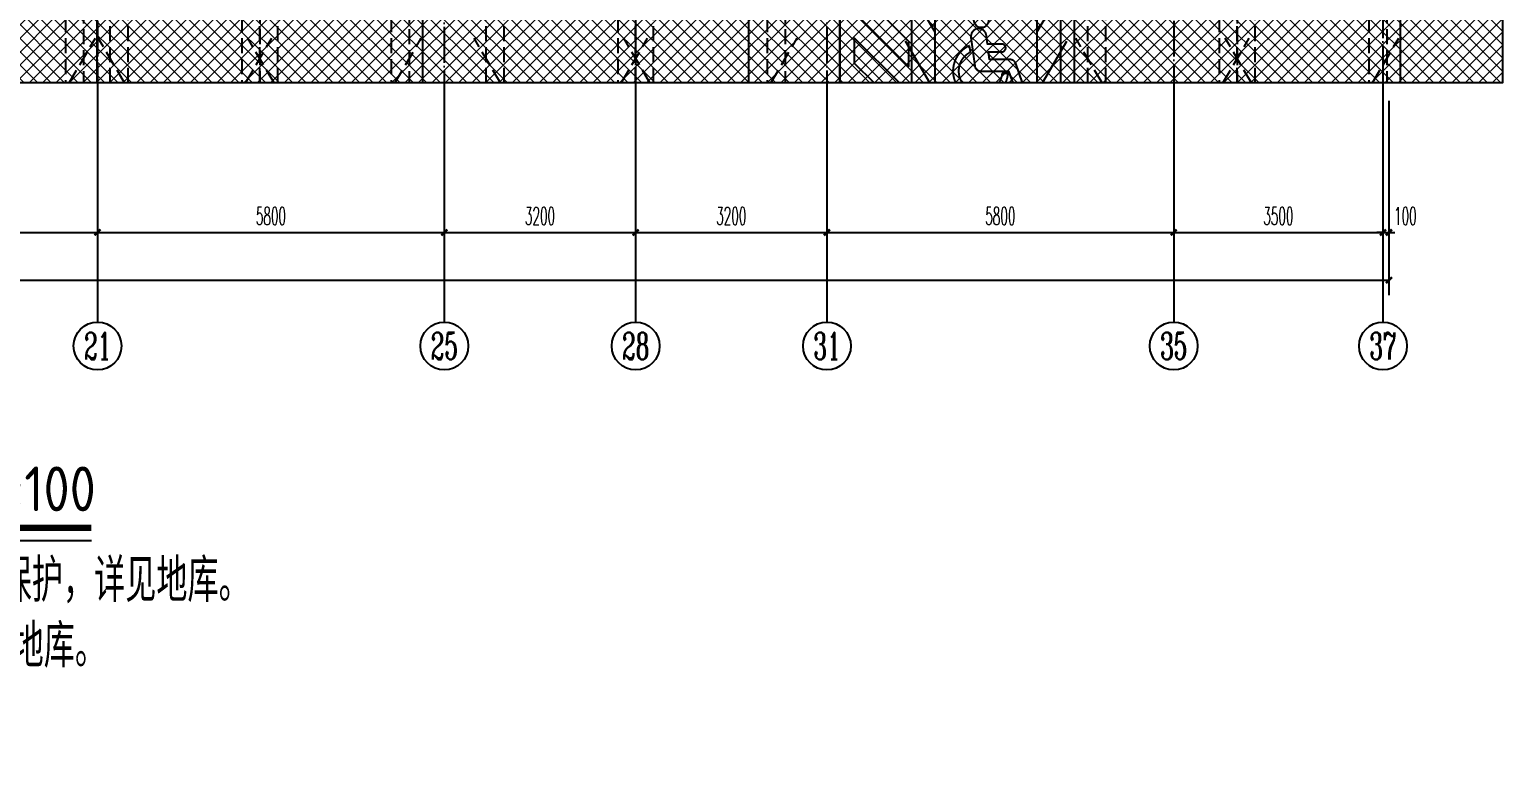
# Model space of a CAD drawing. Extents: x 27938 to 1507990, y 110129 to 923079.
# Drawn here: x 688271 to 712911, y 649111 to 661256 of the extents above; entities that cross this region are included whole.
import ezdxf
from ezdxf.enums import TextEntityAlignment as Align
from ezdxf.xclip import XClip

# ---------------------------------------------------------------- set-up
doc = ezdxf.new("R2010")
doc.units = 0
doc.header["$LTSCALE"] = 1000
doc.header["$MEASUREMENT"] = 0
doc.header["$XCLIPFRAME"] = 0
doc.linetypes.add('DASH', pattern=[0.35, 0.25, -0.1])
doc.linetypes.add('DOTE', pattern=[2.4200000000000004, 2, -0.2, 0.02, -0.2])
for name, color, linetype in [('----建筑底图', 8, 'Continuous'), ('AXIS', 3, 'Continuous'), ('AXIS_TEXT', 7, 'Continuous'), ('DIM_SYMB', 3, 'Continuous'), ('DOTE', 1, 'Continuous'), ('HS-A-停车位（标准）', 9, 'Continuous'), ('HS-A-停车场-无障碍', 85, 'Continuous')]:
    doc.layers.add(name, color=color, linetype=linetype)
doc.layers.add('填充', color=251, linetype='Continuous', lineweight=5)
doc.styles.add('_TCH_AXIS', font='COMPLEX', dxfattribs={"bigfont": 'GBCBIG'})
doc.styles.add('_TCH_DIM_T3', font='SIMPLEX.shx', dxfattribs={"width": 0.4941176470588236, "bigfont": 'GBCBIG.shx'})
doc.styles.add('COMPLEX', font='COMPLEX')
doc.styles.get("Standard").update_dxf_attribs({"font": 'gbenor.shx', "bigfont": 'gbcbig.shx'})
doc.dimstyles.new('_TCH_ARCH&&100', dxfattribs={"dimtxt": 297.5, "dimasz": 100, "dimexe": 250, "dimexo": 300, "dimgap": 126.25, "dimtad": 1, "dimdec": 0, "dimzin": 0, "dimdsep": 46, "dimtxsty": '_TCH_DIM_T3', "dimblk": 'ARCHTICK', "dimcen": 0.09, "dimclrt": 4, "dimazin": 2, "dimtfac": 1, "dimtdec": 0, "dimtix": 1, "dimtmove": 2, "dimatfit": 3, "dimfxl": 100, "dimtolj": 1, "dimtzin": 0, "dimarcsym": 0})

# ---------------------------------------------------------------- blocks, each defined once
blk = doc.blocks.new('A$C25A378E3')
at = {"layer": 'HS-A-停车位（标准）', "color": 0, "linetype": 'DASH'}
for p, q in [((299.9288666398497, 4280.200665866025), (299.9276344913524, 4120.200664976728)), ((299.9282505712472, 4200.200665451237), (799.9279646449722, 4200.00894667895)), ((299.9288666398497, 4280.200665866025), (799.9285807174165, 4280.00894703425)), ((799.9285807174165, 4280.00894703425), (799.9273485837039, 4120.008946264163)), ((1699.929113851395, 4280.193678615266), (1699.927881702897, 4120.19367778569)), ((1699.928497782676, 4200.193678200361), (2199.928211856517, 4200.001959428308)), ((1699.929113851395, 4280.193678615266), (2199.928827928961, 4280.001959843212)), ((2199.928827928961, 4280.001959843212), (2199.927595795365, 4120.001958953799)), ((299.9276344913524, 4120.200664976728), (799.9273485837039, 4120.008946264163)), ((1699.927881702897, 4120.19367778569), (2199.927595795365, 4120.001958953799)), ((300.0205537431175, 1700.046125917463), (-199.9740653929766, 2550.049336581258)), ((2200.020893819514, 1700.035927985562), (2700.026429273654, 2550.032717227354))]:
    blk.add_line(p, q, dxfattribs=at)
for points in [[(1.164153218269348e-10, 5499.999999999884), (2499.999999842257, 5499.971898506512), (2499.938176556607, -0.02810114610474557), (-0.06182328553404659, 3.472669050097466e-07)], [(299.9943796824664, 4999.996627852321), (2199.994379562442, 4999.975270717288), (2199.938176575466, -0.02472896687686443), (299.9381766954903, -0.003371831844560802)]]:
    blk.add_lwpolyline(points, close=True, dxfattribs=at)
blk = doc.blocks.new('无障碍车位')
at = {"layer": 'HS-A-停车场-无障碍', "color": 0}
for p, q in [((-1999.966370833223, 3549.95805993129), (-2499.949424952152, 2699.948046519305)), ((-299.9660310738254, 3549.994108829531), (200.0510692202952, 2700.004122582497)), ((-1999.966370833223, 2549.953937348793), (-2499.949424952152, 1699.943923936924)), ((-299.9660310738254, 2549.989986246917), (200.0510692202952, 1699.999999999884)), ((-1999.921941989567, 1079.803519832552), (-1499.922230551136, 1080.002041477826)), ((-1999.918532912969, 919.8035190157825), (-1999.921941989567, 1079.803519832552)), ((-1999.920237447601, 999.8035194261465), (-1499.920526024303, 1000.002041067695)), ((-1499.918821489671, 920.0020406610565), (-1499.922230551136, 1080.002041477826)), ((-799.9216950030532, 1079.82955514791), (-299.9219835650874, 1080.028076793067)), ((-799.9182859263383, 919.8295543311397), (-799.9216950030532, 1079.82955514791)), ((-799.9199904612033, 999.8295547415037), (-299.920279037673, 1000.028076382936)), ((-299.9185745030409, 920.0280759762973), (-299.9219835650874, 1080.028076793067)), ((-1999.918532912969, 919.8035190157825), (-1499.918821489671, 920.0020406610565)), ((-799.9182859263383, 919.8295543311397), (-299.9185745030409, 920.0280759762973))]:
    blk.add_line(p, q, dxfattribs=at)
for points in [[(1300.000000000582, -299.9998376182048), (1300.000000000582, 5200.000162381679), (-2399.999999939115, 5199.993991851457), (-2399.999999938766, -300.0060081484262)], [(-299.999999939464, 5199.993991850992), (-299.9999999396969, 199.9939918509917), (-1999.99999993958, 199.9939918511081), (-1999.999999939697, 5199.993991850992)], [(100.0000000608852, 5199.999999999069), (1300.000000000233, 5200.000162381679), (1300.000000000349, -299.9998376180883), (100.0000000607688, -300.0000000008149)]]:
    blk.add_lwpolyline(points, close=True, dxfattribs=at)
for points in [[(150.0000000002328, 4394.112549694837), (150.0000000002328, 4799.999999999534), (168.3766184075503, 4799.999999999534), (1050.000000000233, 3918.376618406968), (1050.000000000233, 3494.112549694953), (150.0000000002328, 4394.112549694837)], [(592.640687119565, 4799.999999999534), (1016.90475583158, 4799.999999999418), (1050.000000000466, 4766.904755830765), (1050.000000000233, 4342.640687118634), (592.640687119565, 4799.999999999534)], [(150.0000000001164, 3545.584412270924), (150.0000000002328, 3969.848480983172), (1050.000000000233, 3069.848480982939), (1050.000000000233, 2645.584412271157), (150.0000000001164, 3545.584412270924)], [(150.0000000004657, 2697.05627484736), (150.0000000003492, 3121.320343559142), (1050.000000000466, 2221.320343559142), (1050.000000000233, 1797.056274847244), (150.0000000004657, 2697.05627484736)], [(150.0000000001164, 1848.528137423331), (150.0000000002328, 2272.792206135578), (1050.000000000233, 1372.792206135346), (1050.000000000233, 948.5281374235637), (150.0000000001164, 1848.528137423331)], [(150.0000000004657, 999.9999999997672), (150.0000000002328, 1424.264068711549), (1050.000000000466, 524.2640687114326), (1050.000000000233, 99.99999999965075), (150.0000000004657, 999.9999999997672)], [(150.0000000003492, 151.4718625757378), (150.0000000002328, 575.7359312875196), (625.7359312883345, 99.99999999953434), (201.4718625766691, 99.99999999953434), (150.0000000003492, 151.4718625757378)]]:
    blk.add_lwpolyline(points, dxfattribs=at)
for points in [[(-1645.914368988131, 3073.279146465939, 0.3176989922475349), (-1551.65021979122, 3006.659832141828), (-1207.498265077826, 3006.659832141828), (-1190.383440391626, 2876.659832141595), (-1412.411826837342, 2876.659832141828, 0.9999999999999999), (-1412.411826837226, 2746.659832141944), (-1173.268615705194, 2746.659832141828), (-1154.208266746136, 2601.882108147489, 0.9999999999999997), (-896.4326027601492, 2635.818917904515), (-959.0851750035072, 3111.712451194646, 0.3763733494003915), (-1058.229661162943, 3198.659832141828), (-1524.821601287345, 3198.659832141828), (-1657.687476292718, 3573.861488626804, 1), (-1804.739548971644, 3521.787618779112), (-1645.91436890047, 3073.27914621844)], [(-874.3033266931307, 2774.182281254092, 1.763575196078509), (-1516.949411830516, 3238.659832141944), (-1416.467538945493, 3238.659832141828, -1.66239982742272), (-888.017833360238, 2878.354301649495), (-874.3033266961575, 2774.182281252695)]]:
    blk.add_lwpolyline(points, format="xyb", dxfattribs=at)
blk.add_circle((-1067.861835873104, 2349.211395052844), 123, dxfattribs=at)
blk = doc.blocks.new('A$C74D73064')
at = {"layer": '填充'}
h = blk.add_hatch(dxfattribs=at)
h.set_pattern_fill('ANSI37', color=0, scale=100, style=0)
h.set_pattern_definition([(45, (-58932.59737397294, 57522.26104246161), (-112.2532015133644, 112.2532015133644), []), (135, (-58932.59737397294, 57522.26104246161), (-112.2532015133644, -112.2532015133644), [])])
h.paths.add_polyline_path([(-28582.20772475161, 63622.2570350687), (-28582.20890245802, 65922.252540029), (-31082.20886589878, 65922.25773966254), (-31082.20886430296, 67422.25669230393), (-34082.20887118683, 67422.25669230393), (-34082.5505323289, 61422.52727940516), (-34382.55262216722, 61422.52582009928), (-34382.55222541018, 59622.25773173547), (-33932.5515145692, 59622.2577317995), (-33932.55151562626, 57522.26104230864), (-31232.5515145688, 57522.26104231901), (-31232.55151457246, 58222.25803410448), (-26482.5588239741, 58222.25908061885), (-26482.55882388545, 61422.52588570467), (-31082.54780066613, 61422.5036801016), (-31082.20886828407, 63622.25710920373)], flags=16)
h.paths.add_polyline_path([(-59182.59378983884, 67422.25693499309), (-59182.60076967761, 66022.25774936203), (-61682.59744094015, 66022.25774936262), (-61682.59688383213, 63622.25835219189), (-59082.59691299131, 63622.25281810621), (-59082.59639067558, 61422.52727955813), (-59382.5984805139, 61422.52582025225), (-59382.59808375686, 59622.25773188844), (-58932.59737291589, 59622.25773195247), (-58932.59737397294, 57522.26104246161), (-56232.59737291548, 57522.26104247198), (-56232.59737291915, 58222.25803425745), (-51482.60468232079, 58222.25908077182), (-51482.60468223214, 61422.52588585764), (-56082.59365901281, 61422.50368025457), (-56082.58671280812, 67422.25358231028)], flags=16)
h.paths.add_polyline_path([(-72082.59762963868, 70322.25773198775), (-18082.61076209735, 70322.25773198775), (-18082.61076209735, 50822.25773316459), (-72082.59762963868, 50822.25773316459)])
at = {"color": 0}
blk.add_lwpolyline([(-72082.59762963868, 70322.25773198775), (-18082.61076209735, 70322.25773198775), (-18082.61076209735, 50822.25773316459), (-72082.59762963868, 50822.25773316459)], close=True, dxfattribs=at)
at = {"layer": 'DOTE', "color": 0}
for p, q in [((-41594.96489887056, 128076.6066358481), (-41594.96489887056, 3986.254199284944)), ((-36144.96489887044, 128076.6066358481), (-36144.96489887044, 3986.254199284944)), ((-30694.96489887033, 128076.6066358481), (-30694.96489887033, 3986.254199284944)), ((-25244.96489887015, 128076.6066358481), (-25244.96489887015, 3986.254199284944)), ((-19794.96489887004, 128076.6066358481), (-19794.96489887004, 3986.254199284944))]:
    blk.add_line(p, q, dxfattribs=at)
at = {"layer": 'HS-A-停车位（标准）', "color": 169, "linetype": 'DASH', "rotation": 0.000644038787326284}
for p in [(-44319.90307558497, 49019.2564619988), (-41369.90307558479, 49019.25646199891), (-38869.90307558479, 49019.2564619988), (-35082.5361481983, 49019.25646199891), (-32582.5361481983, 49019.2564619988), (-25019.90307558439, 49019.25646199891), (-22519.90307558439, 49019.2564619988)]:
    blk.add_blockref('A$C25A378E3', p, dxfattribs=at)
at = {"layer": 'HS-A-停车场-无障碍', "color": 169, "rotation": 180}
blk.add_blockref('无障碍车位', (-27869.96489880915, 54219.25045350252), dxfattribs=at)
blk = doc.blocks.new('HFHFTHFD')
at = {"layer": 'DOTE', "color": 0, "linetype": 'DOTE', "ltscale": 0.3}
for p, q in [((470616.5787020952, 612948.8100463543), (470616.5787020951, 593448.8100475312)), ((454916.7956122105, 604548.8100471115), (454916.5572260541, 593448.8100475312)), ((461316.3617923568, 604548.8100471115), (461316.6001785134, 593448.8100475312)), ((449116.5786929213, 601748.8100392178), (449116.5786929213, 593448.8100475312)), ((467116.5787022669, 601748.8100392178), (467116.5787022669, 593448.8100475312)), ((458116.5786953176, 600248.8100463543), (458116.5786953176, 593448.8100475312))]:
    blk.add_line(p, q, dxfattribs=at)
blk = doc.blocks.new('_ArchTick')
at = {"color": 0, "linetype": 'ByBlock', "const_width": 0.4}
blk.add_lwpolyline([(-0.5, -0.5), (0.5, 0.5)], dxfattribs=at)
blk = doc.blocks.new('*D372')
at = {"layer": 'AXIS', "color": 0, "lineweight": -2}
for p, q in [((710910.5167587426, 660061.4824896366), (710910.5167587426, 657611.4824896366)), ((711010.5167587573, 660061.4824896366), (711010.5167587573, 657611.4824896366)), ((710910.5167587426, 657861.4824896366), (710810.5167587426, 657861.4824896366)), ((710910.5167587426, 657861.4824896366), (711010.5167587573, 657861.4824896366)), ((711010.5167587573, 657861.4824896366), (711110.5167587573, 657861.4824896366))]:
    blk.add_line(p, q, dxfattribs=at)
at = {"layer": 'Defpoints', "color": 0}
for p in [(710910.5167587426, 660361.4824896366), (711010.5167587573, 660361.4824896366), (711010.5167587573, 657861.4824896366)]:
    blk.add_point(p, dxfattribs=at)
at = {"layer": 'AXIS', "color": 0, "lineweight": -2, "xscale": 100, "yscale": 100, "zscale": 100}
blk.add_blockref('_ArchTick', (710910.5167587426, 657861.4824896366), dxfattribs=at)
at = {"layer": 'AXIS', "color": 0, "lineweight": -2, "xscale": 100, "yscale": 100, "zscale": 100, "rotation": 180}
blk.add_blockref('_ArchTick', (711010.5167587573, 657861.4824896366), dxfattribs=at)
at = {"layer": 'AXIS', "color": 4, "insert": (711285.5167587573, 658136.4824896366), "char_height": 297.5, "attachment_point": 5, "style": '_TCH_DIM_T3'}
blk.add_mtext('\\A1;100', dxfattribs=at)
blk = doc.blocks.new('*D373')
at = {"layer": 'AXIS', "color": 0, "lineweight": -2}
for p, q in [((707410.5167587417, 660061.4824896366), (707410.5167587417, 657611.4824896366)), ((710910.5167587426, 660061.4824896366), (710910.5167587426, 657611.4824896366)), ((707410.5167587417, 657861.4824896366), (710910.5167587426, 657861.4824896366))]:
    blk.add_line(p, q, dxfattribs=at)
at = {"layer": 'Defpoints', "color": 0}
for p in [(707410.5167587417, 660361.4824896366), (710910.5167587426, 660361.4824896366), (710910.5167587426, 657861.4824896366)]:
    blk.add_point(p, dxfattribs=at)
at = {"layer": 'AXIS', "color": 0, "lineweight": -2, "xscale": 100, "yscale": 100, "zscale": 100, "rotation": 180}
blk.add_blockref('_ArchTick', (707410.5167587417, 657861.4824896366), dxfattribs=at)
at = {"layer": 'AXIS', "color": 0, "lineweight": -2, "xscale": 100, "yscale": 100, "zscale": 100}
blk.add_blockref('_ArchTick', (710910.5167587426, 657861.4824896366), dxfattribs=at)
at = {"layer": 'AXIS', "color": 4, "insert": (709160.5167587422, 658136.4824896366), "char_height": 297.5, "attachment_point": 5, "style": '_TCH_DIM_T3'}
blk.add_mtext('\\A1;3500', dxfattribs=at)
blk = doc.blocks.new('*D374')
at = {"layer": 'AXIS', "color": 0, "lineweight": -2}
for p, q in [((701610.5382364059, 660061.4824896366), (701610.5382364059, 657611.4824896366)), ((707410.5167587417, 660061.4824896366), (707410.5167587417, 657611.4824896366)), ((701610.5382364059, 657861.4824896366), (707410.5167587417, 657861.4824896366))]:
    blk.add_line(p, q, dxfattribs=at)
at = {"layer": 'Defpoints', "color": 0}
for p in [(701610.5382364059, 660361.4824896366), (707410.5167587417, 660361.4824896366), (707410.5167587417, 657861.4824896366)]:
    blk.add_point(p, dxfattribs=at)
at = {"layer": 'AXIS', "color": 0, "lineweight": -2, "xscale": 100, "yscale": 100, "zscale": 100, "rotation": 180}
blk.add_blockref('_ArchTick', (701610.5382364059, 657861.4824896366), dxfattribs=at)
at = {"layer": 'AXIS', "color": 0, "lineweight": -2, "xscale": 100, "yscale": 100, "zscale": 100}
blk.add_blockref('_ArchTick', (707410.5167587417, 657861.4824896366), dxfattribs=at)
at = {"layer": 'AXIS', "color": 4, "insert": (704510.5274975738, 658136.4824896366), "char_height": 297.5, "attachment_point": 5, "style": '_TCH_DIM_T3'}
blk.add_mtext('\\A1;5800', dxfattribs=at)
blk = doc.blocks.new('*D375')
at = {"layer": 'AXIS', "color": 0, "lineweight": -2}
for p, q in [((698410.5233177948, 660061.4824896366), (698410.5233177948, 657611.4824896366)), ((701610.5382364059, 660061.4824896366), (701610.5382364059, 657611.4824896366)), ((698410.5233177948, 657861.4824896366), (701610.5382364059, 657861.4824896366))]:
    blk.add_line(p, q, dxfattribs=at)
at = {"layer": 'Defpoints', "color": 0}
for p in [(698410.5233177948, 660361.4824896366), (701610.5382364059, 660361.4824896366), (701610.5382364059, 657861.4824896366)]:
    blk.add_point(p, dxfattribs=at)
at = {"layer": 'AXIS', "color": 0, "lineweight": -2, "xscale": 100, "yscale": 100, "zscale": 100, "rotation": 180}
blk.add_blockref('_ArchTick', (698410.5233177948, 657861.4824896366), dxfattribs=at)
at = {"layer": 'AXIS', "color": 0, "lineweight": -2, "xscale": 100, "yscale": 100, "zscale": 100}
blk.add_blockref('_ArchTick', (701610.5382364059, 657861.4824896366), dxfattribs=at)
at = {"layer": 'AXIS', "color": 4, "insert": (700010.5307771004, 658136.4824896366), "char_height": 297.5, "attachment_point": 5, "style": '_TCH_DIM_T3'}
blk.add_mtext('\\A1;3200', dxfattribs=at)
blk = doc.blocks.new('*D376')
at = {"layer": 'AXIS', "color": 0, "lineweight": -2}
for p, q in [((695210.5084160679, 660061.4824896366), (695210.5084160679, 657611.4824896366)), ((698410.5233177948, 660061.4824896366), (698410.5233177948, 657611.4824896366)), ((695210.5084160679, 657861.4824896366), (698410.5233177948, 657861.4824896366))]:
    blk.add_line(p, q, dxfattribs=at)
at = {"layer": 'Defpoints', "color": 0}
for p in [(695210.5084160679, 660361.4824896366), (698410.5233177948, 660361.4824896366), (698410.5233177948, 657861.4824896366)]:
    blk.add_point(p, dxfattribs=at)
at = {"layer": 'AXIS', "color": 0, "lineweight": -2, "xscale": 100, "yscale": 100, "zscale": 100, "rotation": 180}
blk.add_blockref('_ArchTick', (695210.5084160679, 657861.4824896366), dxfattribs=at)
at = {"layer": 'AXIS', "color": 0, "lineweight": -2, "xscale": 100, "yscale": 100, "zscale": 100}
blk.add_blockref('_ArchTick', (698410.5233177948, 657861.4824896366), dxfattribs=at)
at = {"layer": 'AXIS', "color": 4, "insert": (696810.5158669313, 658136.4824896366), "char_height": 297.5, "attachment_point": 5, "style": '_TCH_DIM_T3'}
blk.add_mtext('\\A1;3200', dxfattribs=at)
blk = doc.blocks.new('*D377')
at = {"layer": 'AXIS', "color": 0, "lineweight": -2}
for p, q in [((689410.5233153985, 660061.4824896366), (689410.5233153985, 657611.4824896366)), ((695210.5084160679, 660061.4824896366), (695210.5084160679, 657611.4824896366)), ((689410.5233153985, 657861.4824896366), (695210.5084160679, 657861.4824896366))]:
    blk.add_line(p, q, dxfattribs=at)
at = {"layer": 'Defpoints', "color": 0}
for p in [(689410.5233153985, 660361.4824896366), (695210.5084160679, 660361.4824896366), (695210.5084160679, 657861.4824896366)]:
    blk.add_point(p, dxfattribs=at)
at = {"layer": 'AXIS', "color": 0, "lineweight": -2, "xscale": 100, "yscale": 100, "zscale": 100, "rotation": 180}
blk.add_blockref('_ArchTick', (689410.5233153985, 657861.4824896366), dxfattribs=at)
at = {"layer": 'AXIS', "color": 0, "lineweight": -2, "xscale": 100, "yscale": 100, "zscale": 100}
blk.add_blockref('_ArchTick', (695210.5084160679, 657861.4824896366), dxfattribs=at)
at = {"layer": 'AXIS', "color": 4, "insert": (692310.5158657331, 658136.4824896366), "char_height": 297.5, "attachment_point": 5, "style": '_TCH_DIM_T3'}
blk.add_mtext('\\A1;5800', dxfattribs=at)
blk = doc.blocks.new('*D378')
at = {"layer": 'AXIS', "color": 0, "lineweight": -2}
for p, q in [((685910.5233249496, 660061.4824896366), (685910.5233249496, 657611.4824896366)), ((689410.5233153985, 660061.4824896366), (689410.5233153985, 657611.4824896366)), ((685910.5233249496, 657861.4824896366), (689410.5233153985, 657861.4824896366))]:
    blk.add_line(p, q, dxfattribs=at)
at = {"layer": 'Defpoints', "color": 0}
for p in [(685910.5233249496, 660361.4824896366), (689410.5233153985, 660361.4824896366), (689410.5233153985, 657861.4824896366)]:
    blk.add_point(p, dxfattribs=at)
at = {"layer": 'AXIS', "color": 0, "lineweight": -2, "xscale": 100, "yscale": 100, "zscale": 100, "rotation": 180}
blk.add_blockref('_ArchTick', (685910.5233249496, 657861.4824896366), dxfattribs=at)
at = {"layer": 'AXIS', "color": 0, "lineweight": -2, "xscale": 100, "yscale": 100, "zscale": 100}
blk.add_blockref('_ArchTick', (689410.5233153985, 657861.4824896366), dxfattribs=at)
at = {"layer": 'AXIS', "color": 4, "insert": (687660.5233201741, 658136.4824896366), "char_height": 297.5, "attachment_point": 5, "style": '_TCH_DIM_T3'}
blk.add_mtext('\\A1;3500', dxfattribs=at)
blk = doc.blocks.new('*D386')
at = {"layer": 'AXIS', "color": 0, "lineweight": -2}
for p, q in [((660810.5298911417, 660061.4824896366), (660810.5298911417, 656811.4824896366)), ((711010.5167587573, 660061.4824896366), (711010.5167587573, 656811.4824896366)), ((660810.5298911417, 657061.4824896366), (711010.5167587573, 657061.4824896366))]:
    blk.add_line(p, q, dxfattribs=at)
at = {"layer": 'Defpoints', "color": 0}
for p in [(660810.5298911417, 660361.4824896366), (711010.5167587573, 660361.4824896366), (711010.5167587573, 657061.4824896366)]:
    blk.add_point(p, dxfattribs=at)
at = {"layer": 'AXIS', "color": 0, "lineweight": -2, "xscale": 100, "yscale": 100, "zscale": 100, "rotation": 180}
blk.add_blockref('_ArchTick', (660810.5298911417, 657061.4824896366), dxfattribs=at)
at = {"layer": 'AXIS', "color": 0, "lineweight": -2, "xscale": 100, "yscale": 100, "zscale": 100}
blk.add_blockref('_ArchTick', (711010.5167587573, 657061.4824896366), dxfattribs=at)
at = {"layer": 'AXIS', "color": 4, "insert": (685910.5233249494, 657336.4824896366), "char_height": 297.5, "attachment_point": 5, "style": '_TCH_DIM_T3'}
blk.add_mtext('\\A1;50200', dxfattribs=at)
blk = doc.blocks.new('_AXISO')
at = {"color": 0}
blk.add_circle((0, 0), 0.5, dxfattribs=at)
at = {"layer": 'AXIS_TEXT', "color": 0, "style": 'COMPLEX', "width": 1.041666666666667}
blk.add_attdef('A', text='', height=0.56, dxfattribs=at).set_placement((-0.25, -0.28), (0.25, -0.28), align=Align.FIT)

msp = doc.modelspace()

# ---------------------------------------------------------------- linework, layer by layer
at = {"layer": 'AXIS', "color": 8}
for p, q in [((689410.5233153985, 660361.4245042759), (689410.5233153985, 656361.4245042759)), ((695210.5084160679, 660361.5619527902), (695210.5084160679, 656361.5619527902)), ((698410.5233177947, 660361.4245042759), (698410.5233177947, 656361.4245042759)), ((701610.5382364058, 660361.4245042759), (701610.5382364058, 656361.4245042759)), ((707410.5167587417, 660361.4824896362), (707410.5167587417, 656361.4824896362)), ((710910.5167587426, 660361.4824896366), (710910.5167587426, 656361.4824896366))]:
    msp.add_line(p, q, dxfattribs=at)
at = {"layer": 'DIM_SYMB', "const_width": 105}
msp.add_lwpolyline([(679511.4986796303, 652919.03774079), (689308.9181885934, 652919.03774079)], dxfattribs=at)
at = {"layer": 'DIM_SYMB'}
msp.add_lwpolyline([(679511.4986796303, 652709.03774079), (689308.9181885934, 652709.03774079)], dxfattribs=at)

# ---------------------------------------------------------------- block references
at = {"layer": '----建筑底图', "color": 8}
ref = msp.add_blockref('A$C74D73064', (730993.1269683774, 609539.2247564725), dxfattribs=at)
XClip(ref).set_block_clipping_path([(-72082.59762963868, 50822.25773316459), (-18082.61076209729, 70322.2577319878)])
at = {"layer": '----建筑底图', "color": 169}
msp.add_blockref('HFHFTHFD', (240293.9511883294, 66912.67244210537), dxfattribs=at)
at = {"layer": 'AXIS', "color": 8}
ref = msp.add_blockref('_AXISO', (689410.5233153985, 655961.4245042759), dxfattribs=dict(at, xscale=800, yscale=800, zscale=800))
ref.add_attrib('A', '21', dxfattribs={"layer": 'AXIS_TEXT', "color": 8, "ltscale": 0.5, "height": 452.5483399593904, "style": '_TCH_AXIS', "width": 0.724137931034605}).set_placement((689184.2491454188, 655735.1503342962), (689636.7974853782, 655735.1503342962), align=Align.FIT)
ref = msp.add_blockref('_AXISO', (695210.5084160679, 655961.5619527902), dxfattribs=dict(at, xscale=800, yscale=800, zscale=800))
ref.add_attrib('A', '25', dxfattribs={"layer": 'AXIS_TEXT', "color": 8, "ltscale": 0.5, "height": 452.5483399593904, "style": '_TCH_AXIS', "width": 0.6176470588236338}).set_placement((694984.2342460882, 655735.2877828105), (695436.7825860477, 655735.2877828105), align=Align.FIT)
ref = msp.add_blockref('_AXISO', (698410.5233177947, 655961.4245042759), dxfattribs=dict(at, xscale=800, yscale=800, zscale=800))
ref.add_attrib('A', '28', dxfattribs={"layer": 'AXIS_TEXT', "color": 8, "ltscale": 0.5, "height": 452.5483399593904, "style": '_TCH_AXIS', "width": 0.6176470588236337}).set_placement((698184.2491478149, 655735.1503342962), (698636.7974877744, 655735.1503342962), align=Align.FIT)
ref = msp.add_blockref('_AXISO', (701610.5382364058, 655961.4245042759), dxfattribs=dict(at, xscale=800, yscale=800, zscale=800))
ref.add_attrib('A', '31', dxfattribs={"layer": 'AXIS_TEXT', "color": 8, "ltscale": 0.5, "height": 452.5483399593904, "style": '_TCH_AXIS', "width": 0.7500000000001266}).set_placement((701384.2640664261, 655735.1503342962), (701836.8124063856, 655735.1503342962), align=Align.FIT)
ref = msp.add_blockref('_AXISO', (707410.5167587417, 655961.4824896362), dxfattribs=dict(at, xscale=800, yscale=800, zscale=800))
ref.add_attrib('A', '35', dxfattribs={"layer": 'AXIS_TEXT', "color": 8, "ltscale": 0.5, "height": 452.5483399593904, "style": '_TCH_AXIS', "width": 0.6363636363637438}).set_placement((707184.242588762, 655735.2083196564), (707636.7909287214, 655735.2083196564), align=Align.FIT)
ref = msp.add_blockref('_AXISO', (710910.5167587426, 655961.4824896366), dxfattribs=dict(at, xscale=800, yscale=800, zscale=800))
ref.add_attrib('A', '37', dxfattribs={"layer": 'AXIS_TEXT', "color": 8, "ltscale": 0.5, "height": 452.5483399593904, "style": '_TCH_AXIS', "width": 0.6363636363637435}).set_placement((710684.2425887629, 655735.2083196569), (711136.7909287224, 655735.2083196569), align=Align.FIT)

# ---------------------------------------------------------------- texts
at = {"layer": 'DIM_SYMB', "color": 7}
for s, height, p in [('1:100', 750, (687658.4260626091, 653196.0590173858)), ('、负一层核心筒由地库消火栓保护，详见地库。', 723.4042553191489, (681018.2424923396, 651679.3469002942)), ('、负一层核心筒喷淋布置详见地库。', 723.4042553191489, (681218.3860264382, 650582.4099087609))]:
    msp.add_text(s, height=height, dxfattribs=at).set_placement(p)

# ---------------------------------------------------------------- dimensions: what is measured, and where the dimension line sits
at = {"layer": 'AXIS', "color": 8}
for p1, p2, distance, picture, middle in [((660810.5298911417, 660361.4824896366), (711010.5167587573, 660361.4824896366), -3300.0000000000005, '*D386', (685910.5233249494, 657336.4824896366)), ((685910.5233249496, 660361.4824896366), (689410.5233153985, 660361.4824896366), -2500, '*D378', (687660.5233201741, 658136.4824896366)), ((689410.5233153985, 660361.4824896366), (695210.5084160679, 660361.4824896366), -2500, '*D377', (692310.5158657331, 658136.4824896366)), ((695210.5084160679, 660361.4824896366), (698410.5233177948, 660361.4824896366), -2500, '*D376', (696810.5158669313, 658136.4824896366)), ((698410.5233177948, 660361.4824896366), (701610.5382364059, 660361.4824896366), -2500, '*D375', (700010.5307771004, 658136.4824896366)), ((701610.5382364059, 660361.4824896366), (707410.5167587417, 660361.4824896366), -2500, '*D374', (704510.5274975738, 658136.4824896366)), ((707410.5167587417, 660361.4824896366), (710910.5167587426, 660361.4824896366), -2500, '*D373', (709160.5167587422, 658136.4824896366))]:
    dim = msp.add_aligned_dim(p1=p1, p2=p2, distance=distance, dimstyle='_TCH_ARCH&&100', dxfattribs=at)
    dim.commit()
    dim.dimension.update_dxf_attribs({"geometry": picture, "text_midpoint": middle})
dim = msp.add_linear_dim(base=(711010.5167587573, 657861.4824896366), p1=(710910.5167587426, 660361.4824896366), p2=(711010.5167587573, 660361.4824896366), angle=0, dimstyle='_TCH_ARCH&&100', dxfattribs=at)
dim.commit()
dim.dimension.update_dxf_attribs({"geometry": '*D372', "text_midpoint": (711285.5167587573, 658136.4824896366), "dimtype": 129})

doc.saveas('drawing.dxf')
